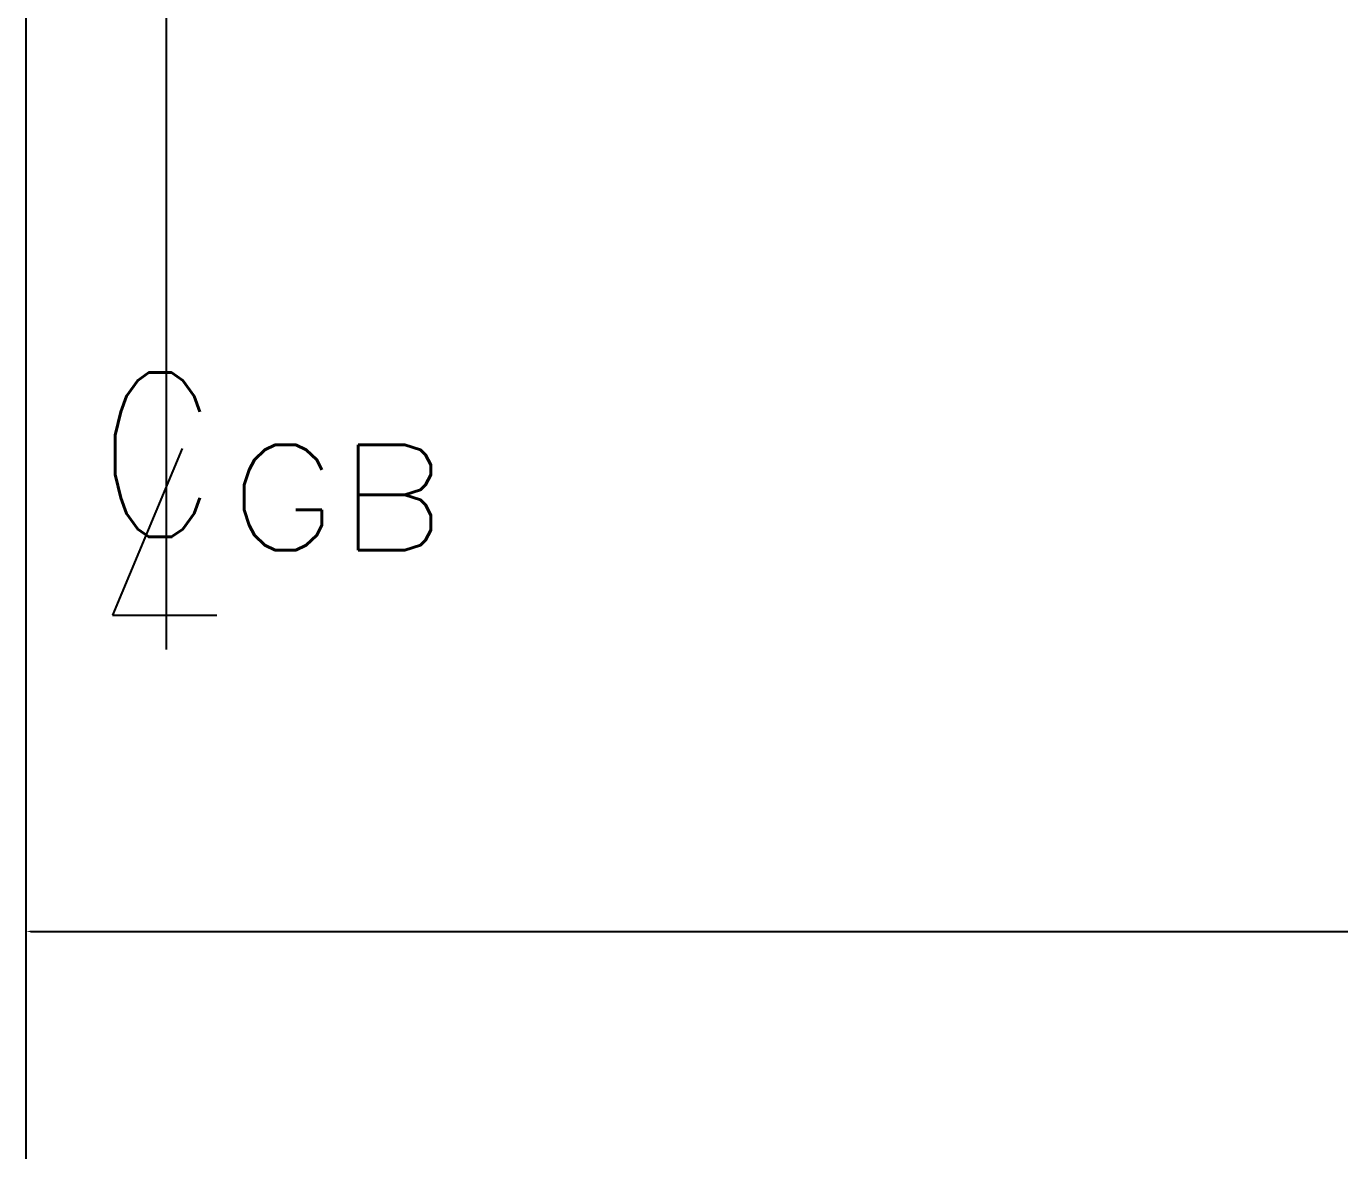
# Model space of a CAD drawing. Header units: millimetres. Extents: x -83614 to 248318, y 36678 to 90681.
# Drawn here: x 240546 to 241497, y 56630 to 57450 of the extents above; entities that cross this region are included whole.
import ezdxf

# ---------------------------------------------------------------- set-up
doc = ezdxf.new("R2010")
doc.units = ezdxf.units.MM
doc.layers.add('Struc_Section_Dim', color=2, linetype='Continuous')
doc.layers.add('TEXT', color=4, linetype='Continuous')
doc.styles.add('ROMANS', font='ROMANS.SHX', dxfattribs={"width": 0.8})
doc.styles.add('ROMANS-115', font='romans.shx', dxfattribs={"width": 1.15})
doc.dimstyles.new('48-ROMANS-115', dxfattribs={"dimtxt": 3, "dimasz": 3, "dimexe": 3, "dimexo": 3, "dimgap": 0.0625, "dimtad": 1, "dimdec": 4, "dimzin": 1, "dimdsep": 46, "dimlunit": 4, "dimtxsty": 'ROMANS-115', "dimcen": 0.0625, "dimclrd": 256, "dimclre": 256, "dimclrt": 256, "dimadec": 0, "dimazin": 0, "dimtfac": 1, "dimtdec": 4, "dimtofl": 0, "dimtmove": 0, "dimatfit": 0, "dimfxl": 1, "dimfrac": 2, "dimtolj": 1, "dimtzin": 0, "dimarcsym": 0})

# ---------------------------------------------------------------- blocks, each defined once
blk = doc.blocks.new('*D57')
at = {"layer": 'Defpoints', "color": 0, "ltscale": 2}
for p in [(240546.01, 56794.47), (247454.81, 56794.47), (247454.81, 56794.47)]:
    blk.add_point(p, dxfattribs=at)
at = {"layer": 'Struc_Section_Dim', "lineweight": -2, "ltscale": 2}
blk.add_line((240549.01, 56794.47), (247451.81, 56794.47), dxfattribs=at)
at = {"layer": 'Struc_Section_Dim', "ltscale": 2}
for points in [[(240549.01, 56794.97), (240549.01, 56793.97), (240546.01, 56794.47)], [(247451.81, 56794.97), (247451.81, 56793.97), (247454.81, 56794.47)]]:
    blk.add_solid(points, dxfattribs=at)
at = {"layer": 'Struc_Section_Dim', "ltscale": 2, "insert": (244000.41, 56796.82), "char_height": 3, "attachment_point": 5, "style": 'ROMANS-115'}
blk.add_mtext('\\A1;575\'-8 13/16" [175484]', dxfattribs=at)
blk = doc.blocks.new('CLMARK')
at = {"layer": 'TEXT'}
for p, q in [((1.523, 4.565), (-3.554, -7.608)), ((-3.554, -7.608), (4.061, -7.608))]:
    blk.add_line(p, q, dxfattribs=at)
at = {"layer": 'TEXT', "style": 'ROMANS', "width": 0.8}
blk.add_text('C', height=12, dxfattribs=at).set_placement((-4.594, -1.902))

msp = doc.modelspace()

# ---------------------------------------------------------------- linework, layer by layer
at = {"layer": 'Struc_Section_Dim', "ltscale": 2}
msp.add_line((240546.01225, 56629.85355), (240546.01225, 63747.69509), dxfattribs=at)
at = {"layer": 'Struc_Section_Dim', "ltscale": 10}
msp.add_line((240647.61225, 56998.6789), (240647.61225, 58915.27032), dxfattribs=at)

# ---------------------------------------------------------------- block references
at = {"layer": 'Struc_Section_Dim', "ltscale": 2, "xscale": 9.921875, "yscale": 9.921875, "zscale": 9.921875}
msp.add_blockref('CLMARK', (240643.67084, 57098.97648), dxfattribs=at)

# ---------------------------------------------------------------- texts
at = {"layer": 'Struc_Section_Dim', "ltscale": 2, "style": 'ROMANS-115', "width": 1.15}
msp.add_text('GB', height=76.2, dxfattribs=at).set_placement((240692.41159, 57070.63052))

# ---------------------------------------------------------------- dimensions: what is measured, and where the dimension line sits
at = {"layer": 'Struc_Section_Dim', "ltscale": 2}
dim = msp.add_linear_dim(base=(247454.81225, 56794.46748), p1=(240546.01225, 56794.46748), p2=(247454.81225, 56794.46748), dimstyle='48-ROMANS-115', override={"dimse1": 1, "dimse2": 1}, dxfattribs=at)
dim.commit()
dim.dimension.update_dxf_attribs({"geometry": '*D57', "text_midpoint": (244000.41225, 56796.81569)})

doc.saveas('drawing.dxf')
